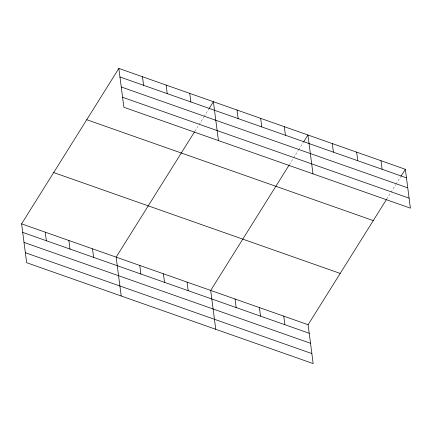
<?xml version="1.0" encoding="UTF-8"?>
<svg xmlns="http://www.w3.org/2000/svg" width="432" height="432" viewBox="0 0 432 432"><rect width="100%" height="100%" fill="white"/><g stroke="black" fill="none" stroke-linecap="round" stroke-linejoin="round"><path stroke-width="0.32" stroke-dasharray="2.16 1.62" d="M194.848 131.344L198.774 125.075M199.13 124.502L203.764 117.094M204.12 116.527L208.753 109.118M289.397 164.635L293.323 158.366M293.679 157.793L298.312 150.385M298.669 149.818L303.302 142.409M386.813 198.931L390.733 192.661M391.09 192.094L395.728 184.685M396.085 184.113L400.718 176.704"/><path stroke-width="0.65" d="M386.456 199.503L308.113 324.724L313.157 363.582L26.649 262.705L21.6 223.846L118.843 68.418L405.351 169.295L410.4 208.154L123.887 107.276L118.843 68.418M194.492 131.911L116.149 257.137L121.198 295.996M209.11 108.545L213.392 101.709L218.435 140.567M289.04 165.202L210.697 290.423L215.746 329.281M303.658 141.836L307.94 135L312.984 173.853M401.074 176.137L405.351 169.295M119.956 76.982L406.463 177.86M121.252 86.978L407.765 187.855M122.591 97.281L409.104 198.158M86.751 119.713L373.264 220.585M53.687 172.557L340.2 273.434M21.6 223.846L308.113 324.724M22.712 232.411L309.226 333.288M24.008 242.406L310.522 343.283M25.348 252.709L311.861 353.581M381.002 160.72L382.109 169.285M356.648 152.145L357.761 160.709M332.294 143.57L333.407 152.134M284.299 126.673L285.412 135.238M260.663 118.352L261.776 126.916M283.759 316.148L284.872 324.713M237.028 110.03L238.14 118.595M259.405 307.573L260.518 316.138M235.051 298.998L236.164 307.562M189.751 93.388L190.863 101.952M166.115 85.066L167.227 93.625M187.061 282.101L188.174 290.666M142.479 76.739L143.591 85.304M163.426 273.78L164.538 282.344M139.784 265.459L140.897 274.023M92.513 248.816L93.625 257.375M68.877 240.489L69.989 249.053M45.236 232.168L46.348 240.732"/></g></svg>
